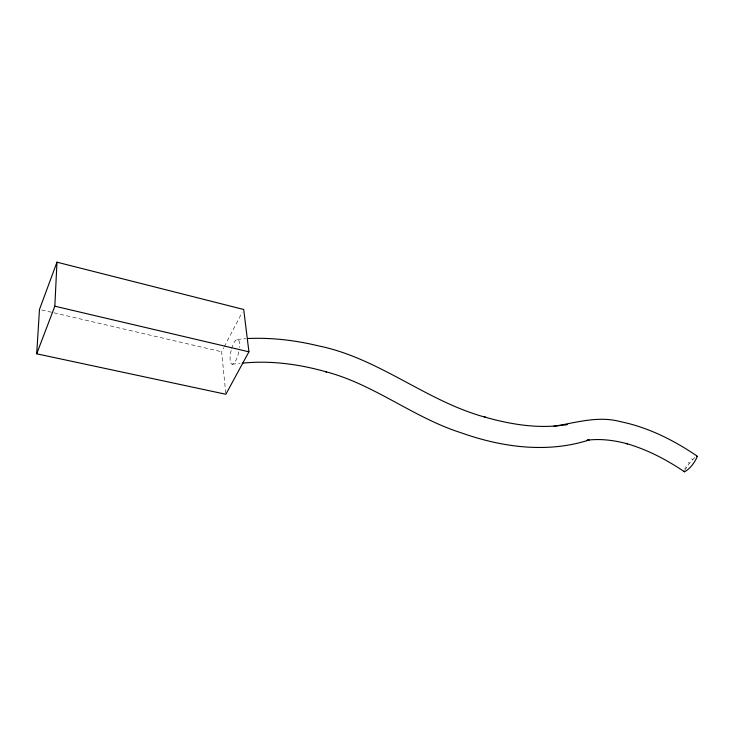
<?xml version="1.0" encoding="UTF-8"?>
<svg xmlns="http://www.w3.org/2000/svg" width="734" height="734" viewBox="0 0 734 734"><rect width="100%" height="100%" fill="white"/><g stroke="black" fill="none" stroke-linecap="round" stroke-linejoin="round"><path stroke-width="0.55" stroke-dasharray="3.67 2.75" d="M684.794 468.604L685.244 467.686M684.62 470.375L689.281 463.273L695.474 456.851M225.751 393.158L221.631 351.751L223.732 347.723M224.255 346.714L242.119 312.5M232.192 364.192L240.091 363.394M237.403 339.374L245.688 338.686M41.7 309.959L52.802 312.546M53.912 312.803L221.631 351.751M691.584 458.722L692.612 459.475M688.354 462.594L689.281 463.273M685.684 466.76L686.363 467.255M231.65 348.586A12.707 3.899 -76.9 0 1 237.256 339.392A12.707 3.899 -76.9 0 1 239.486 347.503M238.825 351.788A12.707 3.899 -76.9 0 1 231.898 364.147A12.707 3.899 -76.9 0 1 231.357 349.632"/><path stroke-width="1.1" d="M36.7 353.806L54.83 306.197L56.977 262.194L243.697 309.482L248.918 351.806L225.861 394.268L36.7 353.806L39.48 309.445L56.977 262.194M242.348 363.165C270.607 360.266 299.233 364.183 326.456 371.899L325.52 371.643C373.762 384.185 412.921 417.224 460.099 432.445L461.154 432.794C501.928 447.309 547.234 453.484 589.127 439.996L587.044 440.235C600.605 438.464 614.34 440.308 627.478 443.831L626.001 443.437C646.984 449.41 666.509 459.622 684.519 471.806C690.254 468.705 694.667 462.493 697.3 456.548L696.419 455.612C673.344 439.978 647.883 427.225 620.413 421.646C597.99 415.545 575.768 422.793 553.757 426.289M696.474 456.218L697.107 456.117M565.318 424.747L567.455 424.463C539.628 429.28 511.13 424.601 484.256 416.93L485.523 417.288C426.748 401.406 379.45 358.522 319.391 346.072L318.308 345.833C295.252 340.264 271.479 337.466 247.753 338.521M54.83 306.197L248.918 351.806M684.189 471.219L684.519 471.806"/></g></svg>
